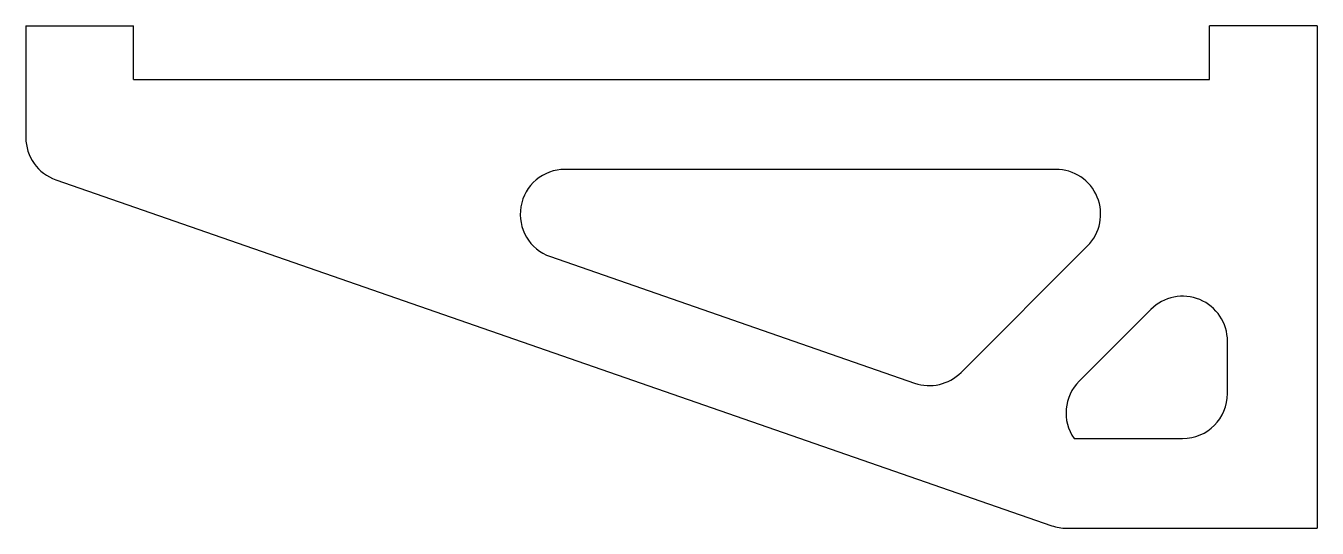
# Model space of a CAD drawing. Header units: millimetres. Extents: x -36 to 36, y -12.5 to 15.5.
import ezdxf

# ---------------------------------------------------------------- set-up
doc = ezdxf.new("R2010")
doc.units = ezdxf.units.MM

msp = doc.modelspace()

# ---------------------------------------------------------------- linework, layer by layer
at = {"color": 7, "linetype": 'Continuous', "lineweight": 25}
for p, q in [((-36, 15.5), (-36, 9.278)), ((-36, 15.5), (-30, 15.5)), ((-30, 12.5), (-30, 15.5)), ((36, 15.5), (30, 15.5)), ((30, 12.5), (30, 15.5)), ((36, 15.5), (36, -12.5)), ((-30, 12.5), (30, 12.5)), ((21.429, 7.5), (-5.935, 7.5)), ((-34.32, 6.917), (21.202, -12.362)), ((16.144, -3.82), (23.197, 3.232)), ((-6.755, 2.638), (13.556, -4.414)), ((26.732, -0.303), (22.729, -4.306)), ((31, -5), (31, -2.071)), ((22.443, -7.5), (28.5, -7.5)), ((22.022, -12.5), (36, -12.5))]:
    msp.add_line(p, q, dxfattribs=at)
for centre, start, end in [((-33.5, 9.278), 180, 250.85186), ((-5.935, 5), 90, 250.85186), ((21.429, 5), 315, 90), ((28.5, -2.071), 0, 135), ((14.376, -2.053), 250.85186, 315), ((24.497, -6.074), 135, 214.77333), ((28.5, -5), 270, 0), ((22.022, -10), 250.85186, 270)]:
    msp.add_arc(centre, 2.5, start, end, dxfattribs=at)

doc.saveas('drawing.dxf')
